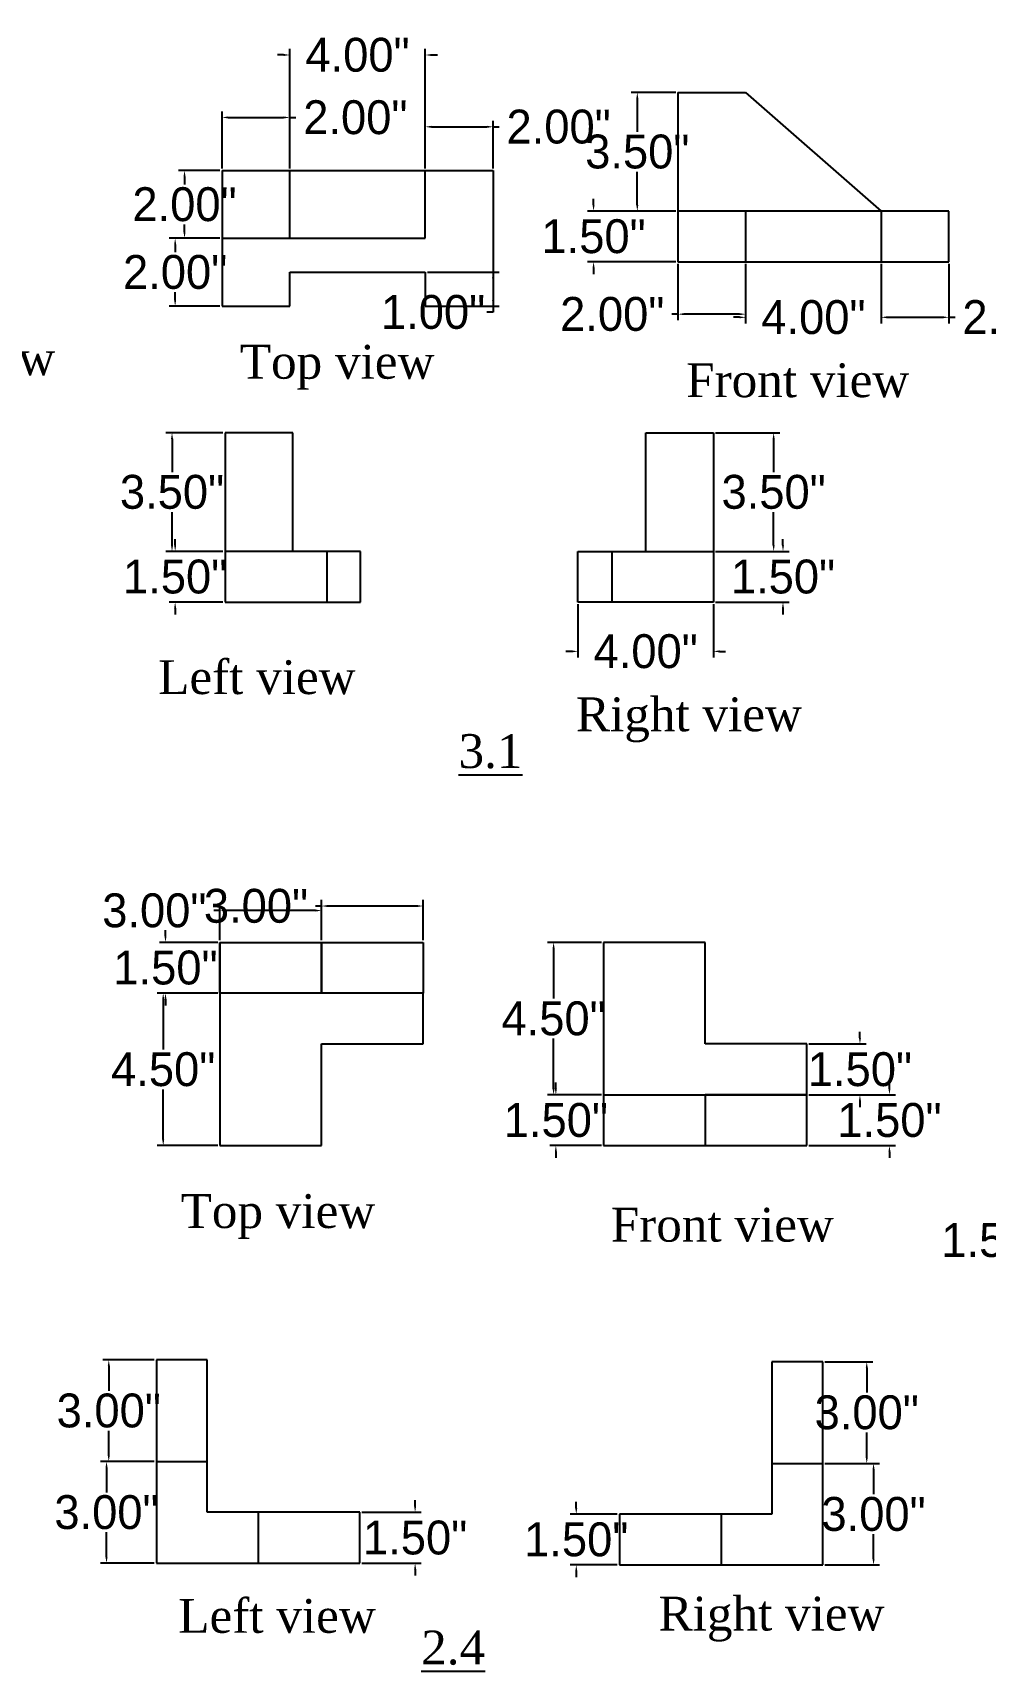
# Model space of a CAD drawing. Header units: inches. Extents: x 0 to 167, y 2 to 52.
# Drawn here: x 66.93 to 95.04, y 2.06 to 50.43 of the extents above; entities that cross this region are included whole.
import ezdxf

# ---------------------------------------------------------------- set-up
doc = ezdxf.new("R2010")
doc.units = ezdxf.units.IN
doc.header["$MEASUREMENT"] = 0
doc.dimstyles.get("Standard").update_dxf_attribs({"dimtxt": 1, "dimasz": 0.18, "dimexe": 0.18, "dimexo": 0.0625, "dimgap": 0.09, "dimtad": 0, "dimtih": 1, "dimtoh": 1, "dimzin": 0, "dimdsep": 46, "dimlunit": 3, "dimtxsty": 'Standard', "dimcen": 0.09, "dimadec": 0, "dimazin": 0, "dimtfac": 1, "dimtofl": 0, "dimtmove": 0, "dimatfit": 3, "dimfxl": 1, "dimtolj": 1, "dimtzin": 0, "dimarcsym": 0})

# ---------------------------------------------------------------- blocks, each defined once
blk = doc.blocks.new('*D46')
at = {"color": 0, "lineweight": -2}
for p, q in [((75.456, 23.642), (75.456, 24.831)), ((78.456, 23.642), (78.456, 24.831)), ((75.456, 24.651), (75.276, 24.651)), ((78.276, 24.651), (75.636, 24.651))]:
    blk.add_line(p, q, dxfattribs=at)
at = {"color": 0}
for points in [[(75.636, 24.681), (75.636, 24.621), (75.456, 24.651)], [(78.276, 24.681), (78.276, 24.621), (78.456, 24.651)]]:
    blk.add_solid(points, dxfattribs=at)
at = {"layer": 'Defpoints', "color": 0}
for p in [(75.456, 24.651), (75.456, 23.579), (78.456, 23.579)]:
    blk.add_point(p, dxfattribs=at)
at = {"color": 0, "insert": (73.519, 24.651), "char_height": 1, "attachment_point": 5}
blk.add_mtext('\\A1;3.00"', dxfattribs=at)
blk = doc.blocks.new('*D47')
at = {"color": 0, "lineweight": -2}
for p, q in [((72.456, 23.642), (72.456, 24.697)), ((75.456, 23.704), (75.456, 24.697)), ((72.456, 24.517), (72.276, 24.517)), ((75.276, 24.517), (72.636, 24.517))]:
    blk.add_line(p, q, dxfattribs=at)
at = {"color": 0}
for points in [[(72.636, 24.547), (72.636, 24.487), (72.456, 24.517)], [(75.276, 24.547), (75.276, 24.487), (75.456, 24.517)]]:
    blk.add_solid(points, dxfattribs=at)
at = {"layer": 'Defpoints', "color": 0}
for p in [(72.456, 24.517), (72.456, 23.579), (75.456, 23.642)]:
    blk.add_point(p, dxfattribs=at)
at = {"color": 0, "insert": (70.519, 24.517), "char_height": 1, "attachment_point": 5}
blk.add_mtext('\\A1;3.00"', dxfattribs=at)
blk = doc.blocks.new('*D48')
at = {"color": 0, "lineweight": -2}
for p, q in [((70.848, 23.759), (70.848, 23.939)), ((72.393, 23.579), (70.668, 23.579)), ((72.393, 22.079), (70.668, 22.079)), ((70.848, 21.899), (70.848, 21.719))]:
    blk.add_line(p, q, dxfattribs=at)
at = {"color": 0}
for points in [[(70.818, 23.759), (70.878, 23.759), (70.848, 23.579)], [(70.818, 21.899), (70.878, 21.899), (70.848, 22.079)]]:
    blk.add_solid(points, dxfattribs=at)
at = {"layer": 'Defpoints', "color": 0}
for p in [(72.456, 23.579), (70.848, 22.079), (72.456, 22.079)]:
    blk.add_point(p, dxfattribs=at)
at = {"color": 0, "insert": (70.848, 22.829), "char_height": 1, "attachment_point": 5}
blk.add_mtext('\\A1;1.50"', dxfattribs=at)
blk = doc.blocks.new('*D49')
at = {"color": 0, "lineweight": -2}
for p, q in [((72.393, 22.079), (70.601, 22.079)), ((70.781, 21.899), (70.781, 20.419)), ((70.781, 17.759), (70.781, 19.239)), ((72.393, 17.579), (70.601, 17.579))]:
    blk.add_line(p, q, dxfattribs=at)
at = {"color": 0}
for points in [[(70.751, 21.899), (70.811, 21.899), (70.781, 22.079)], [(70.751, 17.759), (70.811, 17.759), (70.781, 17.579)]]:
    blk.add_solid(points, dxfattribs=at)
at = {"layer": 'Defpoints', "color": 0}
for p in [(72.456, 22.079), (70.781, 17.579), (72.456, 17.579)]:
    blk.add_point(p, dxfattribs=at)
at = {"color": 0, "insert": (70.781, 19.829), "char_height": 1, "attachment_point": 5}
blk.add_mtext('\\A1;4.50"', dxfattribs=at)
blk = doc.blocks.new('*D50')
at = {"color": 0, "lineweight": -2}
for p, q in [((91.345, 20.759), (91.345, 20.939)), ((89.839, 20.579), (91.525, 20.579)), ((89.839, 19.079), (91.525, 19.079)), ((91.345, 18.899), (91.345, 18.719))]:
    blk.add_line(p, q, dxfattribs=at)
at = {"color": 0}
for points in [[(91.315, 20.759), (91.375, 20.759), (91.345, 20.579)], [(91.315, 18.899), (91.375, 18.899), (91.345, 19.079)]]:
    blk.add_solid(points, dxfattribs=at)
at = {"layer": 'Defpoints', "color": 0}
for p in [(89.776, 20.579), (89.776, 19.079), (91.345, 19.079)]:
    blk.add_point(p, dxfattribs=at)
at = {"color": 0, "insert": (91.345, 19.829), "char_height": 1, "attachment_point": 5}
blk.add_mtext('\\A1;1.50"', dxfattribs=at)
blk = doc.blocks.new('*D51')
at = {"color": 0, "lineweight": -2}
for p, q in [((92.216, 19.259), (92.216, 19.439)), ((89.901, 19.079), (92.396, 19.079)), ((89.839, 17.579), (92.396, 17.579)), ((92.216, 17.399), (92.216, 17.219))]:
    blk.add_line(p, q, dxfattribs=at)
at = {"color": 0}
for points in [[(92.186, 19.259), (92.246, 19.259), (92.216, 19.079)], [(92.186, 17.399), (92.246, 17.399), (92.216, 17.579)]]:
    blk.add_solid(points, dxfattribs=at)
at = {"layer": 'Defpoints', "color": 0}
for p in [(89.839, 19.079), (89.776, 17.579), (92.216, 17.579)]:
    blk.add_point(p, dxfattribs=at)
at = {"color": 0, "insert": (92.216, 18.329), "char_height": 1, "attachment_point": 5}
blk.add_mtext('\\A1;1.50"', dxfattribs=at)
blk = doc.blocks.new('*D52')
at = {"color": 0, "lineweight": -2}
for p, q in [((83.714, 23.579), (82.123, 23.579)), ((82.303, 23.399), (82.303, 21.919)), ((82.303, 19.259), (82.303, 20.739)), ((83.714, 19.079), (82.123, 19.079))]:
    blk.add_line(p, q, dxfattribs=at)
at = {"color": 0}
for points in [[(82.273, 23.399), (82.333, 23.399), (82.303, 23.579)], [(82.273, 19.259), (82.333, 19.259), (82.303, 19.079)]]:
    blk.add_solid(points, dxfattribs=at)
at = {"layer": 'Defpoints', "color": 0}
for p in [(83.776, 23.579), (82.303, 19.079), (83.776, 19.079)]:
    blk.add_point(p, dxfattribs=at)
at = {"color": 0, "insert": (82.303, 21.329), "char_height": 1, "attachment_point": 5}
blk.add_mtext('\\A1;4.50"', dxfattribs=at)
blk = doc.blocks.new('*D53')
at = {"color": 0, "lineweight": -2}
for p, q in [((82.37, 19.259), (82.37, 19.439)), ((83.651, 19.079), (82.19, 19.079)), ((83.714, 17.579), (82.19, 17.579)), ((82.37, 17.399), (82.37, 17.219))]:
    blk.add_line(p, q, dxfattribs=at)
at = {"color": 0}
for points in [[(82.34, 19.259), (82.4, 19.259), (82.37, 19.079)], [(82.34, 17.399), (82.4, 17.399), (82.37, 17.579)]]:
    blk.add_solid(points, dxfattribs=at)
at = {"layer": 'Defpoints', "color": 0}
for p in [(83.714, 19.079), (82.37, 17.579), (83.776, 17.579)]:
    blk.add_point(p, dxfattribs=at)
at = {"color": 0, "insert": (82.37, 18.329), "char_height": 1, "attachment_point": 5}
blk.add_mtext('\\A1;1.50"', dxfattribs=at)
blk = doc.blocks.new('*D54')
at = {"color": 0, "lineweight": -2}
for p, q in [((70.518, 11.255), (68.994, 11.255)), ((69.174, 11.075), (69.174, 10.345)), ((69.174, 8.435), (69.174, 9.165)), ((70.518, 8.255), (68.994, 8.255))]:
    blk.add_line(p, q, dxfattribs=at)
at = {"color": 0}
for points in [[(69.144, 11.075), (69.204, 11.075), (69.174, 11.255)], [(69.144, 8.435), (69.204, 8.435), (69.174, 8.255)]]:
    blk.add_solid(points, dxfattribs=at)
at = {"layer": 'Defpoints', "color": 0}
for p in [(70.58, 11.255), (69.174, 8.255), (70.58, 8.255)]:
    blk.add_point(p, dxfattribs=at)
at = {"color": 0, "insert": (69.174, 9.755), "char_height": 1, "attachment_point": 5}
blk.add_mtext('\\A1;3.00"', dxfattribs=at)
blk = doc.blocks.new('*D55')
at = {"color": 0, "lineweight": -2}
for p, q in [((70.518, 8.255), (68.927, 8.255)), ((69.107, 8.075), (69.107, 7.345)), ((69.107, 5.435), (69.107, 6.165)), ((70.518, 5.255), (68.927, 5.255))]:
    blk.add_line(p, q, dxfattribs=at)
at = {"color": 0}
for points in [[(69.077, 8.075), (69.137, 8.075), (69.107, 8.255)], [(69.077, 5.435), (69.137, 5.435), (69.107, 5.255)]]:
    blk.add_solid(points, dxfattribs=at)
at = {"layer": 'Defpoints', "color": 0}
for p in [(70.58, 8.255), (69.107, 5.255), (70.58, 5.255)]:
    blk.add_point(p, dxfattribs=at)
at = {"color": 0, "insert": (69.107, 6.755), "char_height": 1, "attachment_point": 5}
blk.add_mtext('\\A1;3.00"', dxfattribs=at)
blk = doc.blocks.new('*D56')
at = {"color": 0, "lineweight": -2}
for p, q in [((78.216, 6.935), (78.216, 7.115)), ((76.643, 6.755), (78.396, 6.755)), ((76.643, 5.255), (78.396, 5.255)), ((78.216, 5.075), (78.216, 4.895))]:
    blk.add_line(p, q, dxfattribs=at)
at = {"color": 0}
for points in [[(78.186, 6.935), (78.246, 6.935), (78.216, 6.755)], [(78.186, 5.075), (78.246, 5.075), (78.216, 5.255)]]:
    blk.add_solid(points, dxfattribs=at)
at = {"layer": 'Defpoints', "color": 0}
for p in [(76.58, 6.755), (76.58, 5.255), (78.216, 5.255)]:
    blk.add_point(p, dxfattribs=at)
at = {"color": 0, "insert": (78.216, 6.005), "char_height": 1, "attachment_point": 5}
blk.add_mtext('\\A1;1.50"', dxfattribs=at)
blk = doc.blocks.new('*D57')
at = {"color": 0, "lineweight": -2}
for p, q in [((90.308, 11.201), (91.726, 11.201)), ((91.546, 11.021), (91.546, 10.291)), ((91.546, 8.381), (91.546, 9.111)), ((90.308, 8.201), (91.726, 8.201))]:
    blk.add_line(p, q, dxfattribs=at)
at = {"color": 0}
for points in [[(91.516, 11.021), (91.576, 11.021), (91.546, 11.201)], [(91.516, 8.381), (91.576, 8.381), (91.546, 8.201)]]:
    blk.add_solid(points, dxfattribs=at)
at = {"layer": 'Defpoints', "color": 0}
for p in [(90.245, 11.201), (90.245, 8.201), (91.546, 8.201)]:
    blk.add_point(p, dxfattribs=at)
at = {"color": 0, "insert": (91.546, 9.701), "char_height": 1, "attachment_point": 5}
blk.add_mtext('\\A1;3.00"', dxfattribs=at)
blk = doc.blocks.new('*D58')
at = {"color": 0, "lineweight": -2}
for p, q in [((90.308, 8.201), (91.927, 8.201)), ((91.747, 8.021), (91.747, 7.291)), ((91.747, 5.381), (91.747, 6.111)), ((90.308, 5.201), (91.927, 5.201))]:
    blk.add_line(p, q, dxfattribs=at)
at = {"color": 0}
for points in [[(91.717, 8.021), (91.777, 8.021), (91.747, 8.201)], [(91.717, 5.381), (91.777, 5.381), (91.747, 5.201)]]:
    blk.add_solid(points, dxfattribs=at)
at = {"layer": 'Defpoints', "color": 0}
for p in [(90.245, 8.201), (90.245, 5.201), (91.747, 5.201)]:
    blk.add_point(p, dxfattribs=at)
at = {"color": 0, "insert": (91.747, 6.701), "char_height": 1, "attachment_point": 5}
blk.add_mtext('\\A1;3.00"', dxfattribs=at)
blk = doc.blocks.new('*D59')
at = {"color": 0, "lineweight": -2}
for p, q in [((82.972, 6.881), (82.972, 7.061)), ((84.183, 6.701), (82.792, 6.701)), ((84.183, 5.201), (82.792, 5.201)), ((82.972, 5.021), (82.972, 4.841))]:
    blk.add_line(p, q, dxfattribs=at)
at = {"color": 0}
for points in [[(82.942, 6.881), (83.002, 6.881), (82.972, 6.701)], [(82.942, 5.021), (83.002, 5.021), (82.972, 5.201)]]:
    blk.add_solid(points, dxfattribs=at)
at = {"layer": 'Defpoints', "color": 0}
for p in [(84.245, 6.701), (82.972, 5.201), (84.245, 5.201)]:
    blk.add_point(p, dxfattribs=at)
at = {"color": 0, "insert": (82.972, 5.951), "char_height": 1, "attachment_point": 5}
blk.add_mtext('\\A1;1.50"', dxfattribs=at)
blk = doc.blocks.new('*D80')
at = {"color": 0, "lineweight": -2}
for p, q in [((72.516, 46.423), (72.516, 48.107)), ((72.696, 47.927), (74.336, 47.927)), ((74.516, 46.423), (74.516, 48.107)), ((74.516, 47.927), (74.696, 47.927))]:
    blk.add_line(p, q, dxfattribs=at)
at = {"color": 0}
for points in [[(72.696, 47.957), (72.696, 47.897), (72.516, 47.927)], [(74.336, 47.957), (74.336, 47.897), (74.516, 47.927)]]:
    blk.add_solid(points, dxfattribs=at)
at = {"layer": 'Defpoints', "color": 0}
for p in [(74.516, 47.927), (72.516, 46.36), (74.516, 46.36)]:
    blk.add_point(p, dxfattribs=at)
at = {"color": 0, "insert": (76.452, 47.927), "char_height": 1, "attachment_point": 5}
blk.add_mtext('\\A1;2.00"', dxfattribs=at)
blk = doc.blocks.new('*D81')
at = {"color": 0, "lineweight": -2}
for p, q in [((74.516, 46.485), (74.516, 49.951)), ((78.516, 46.423), (78.516, 49.951)), ((74.336, 49.771), (74.156, 49.771)), ((78.696, 49.771), (78.876, 49.771))]:
    blk.add_line(p, q, dxfattribs=at)
at = {"color": 0}
for points in [[(74.336, 49.801), (74.336, 49.741), (74.516, 49.771)], [(78.696, 49.801), (78.696, 49.741), (78.516, 49.771)]]:
    blk.add_solid(points, dxfattribs=at)
at = {"layer": 'Defpoints', "color": 0}
for p in [(78.516, 49.771), (74.516, 46.423), (78.516, 46.36)]:
    blk.add_point(p, dxfattribs=at)
at = {"color": 0, "insert": (76.516, 49.771), "char_height": 1, "attachment_point": 5}
blk.add_mtext('\\A1;4.00"', dxfattribs=at)
blk = doc.blocks.new('*D82')
at = {"color": 0, "lineweight": -2}
for p, q in [((78.516, 46.423), (78.516, 47.831)), ((78.696, 47.651), (80.336, 47.651)), ((80.516, 46.423), (80.516, 47.831)), ((80.516, 47.651), (80.696, 47.651))]:
    blk.add_line(p, q, dxfattribs=at)
at = {"color": 0}
for points in [[(78.696, 47.681), (78.696, 47.621), (78.516, 47.651)], [(80.336, 47.681), (80.336, 47.621), (80.516, 47.651)]]:
    blk.add_solid(points, dxfattribs=at)
at = {"layer": 'Defpoints', "color": 0}
for p in [(80.516, 47.651), (78.516, 46.36), (80.516, 46.36)]:
    blk.add_point(p, dxfattribs=at)
at = {"color": 0, "insert": (82.452, 47.651), "char_height": 1, "attachment_point": 5}
blk.add_mtext('\\A1;2.00"', dxfattribs=at)
blk = doc.blocks.new('*D83')
at = {"color": 0, "lineweight": -2}
for p, q in [((78.578, 43.36), (80.696, 43.36)), ((80.516, 43.18), (80.516, 42.54)), ((78.578, 42.36), (80.696, 42.36)), ((80.516, 42.18), (80.336, 42.18)), ((80.516, 42.36), (80.516, 42.18))]:
    blk.add_line(p, q, dxfattribs=at)
at = {"color": 0}
for points in [[(80.486, 43.18), (80.546, 43.18), (80.516, 43.36)], [(80.486, 42.54), (80.546, 42.54), (80.516, 42.36)]]:
    blk.add_solid(points, dxfattribs=at)
at = {"layer": 'Defpoints', "color": 0}
for p in [(78.516, 43.36), (78.516, 42.36), (80.516, 42.36)]:
    blk.add_point(p, dxfattribs=at)
at = {"color": 0, "insert": (78.746, 42.18), "char_height": 1, "attachment_point": 5}
blk.add_mtext('\\A1;1.00"', dxfattribs=at)
blk = doc.blocks.new('*D84')
at = {"color": 0, "lineweight": -2}
for p, q in [((72.453, 46.36), (71.23, 46.36)), ((71.41, 46.18), (71.41, 45.95)), ((71.41, 44.54), (71.41, 44.77)), ((72.453, 44.36), (71.23, 44.36))]:
    blk.add_line(p, q, dxfattribs=at)
at = {"color": 0}
for points in [[(71.38, 46.18), (71.44, 46.18), (71.41, 46.36)], [(71.38, 44.54), (71.44, 44.54), (71.41, 44.36)]]:
    blk.add_solid(points, dxfattribs=at)
at = {"layer": 'Defpoints', "color": 0}
for p in [(72.516, 46.36), (71.41, 44.36), (72.516, 44.36)]:
    blk.add_point(p, dxfattribs=at)
at = {"color": 0, "insert": (71.41, 45.36), "char_height": 1, "attachment_point": 5}
blk.add_mtext('\\A1;2.00"', dxfattribs=at)
blk = doc.blocks.new('*D85')
at = {"color": 0, "lineweight": -2}
for p, q in [((72.453, 44.36), (70.953, 44.36)), ((71.133, 44.18), (71.133, 43.95)), ((71.133, 42.54), (71.133, 42.77)), ((72.453, 42.36), (70.953, 42.36))]:
    blk.add_line(p, q, dxfattribs=at)
at = {"color": 0}
for points in [[(71.103, 44.18), (71.163, 44.18), (71.133, 44.36)], [(71.103, 42.54), (71.163, 42.54), (71.133, 42.36)]]:
    blk.add_solid(points, dxfattribs=at)
at = {"layer": 'Defpoints', "color": 0}
for p in [(72.516, 44.36), (71.133, 42.36), (72.516, 42.36)]:
    blk.add_point(p, dxfattribs=at)
at = {"color": 0, "insert": (71.133, 43.36), "char_height": 1, "attachment_point": 5}
blk.add_mtext('\\A1;2.00"', dxfattribs=at)
blk = doc.blocks.new('*D86')
at = {"color": 0, "lineweight": -2}
for p, q in [((85.972, 43.602), (85.972, 41.941)), ((87.972, 43.602), (87.972, 41.941)), ((85.972, 42.121), (85.792, 42.121)), ((87.792, 42.121), (86.152, 42.121))]:
    blk.add_line(p, q, dxfattribs=at)
at = {"color": 0}
for points in [[(86.152, 42.151), (86.152, 42.091), (85.972, 42.121)], [(87.792, 42.151), (87.792, 42.091), (87.972, 42.121)]]:
    blk.add_solid(points, dxfattribs=at)
at = {"layer": 'Defpoints', "color": 0}
for p in [(85.972, 43.665), (87.972, 43.665), (85.972, 42.121)]:
    blk.add_point(p, dxfattribs=at)
at = {"color": 0, "insert": (84.035, 42.121), "char_height": 1, "attachment_point": 5}
blk.add_mtext('\\A1;2.00"', dxfattribs=at)
blk = doc.blocks.new('*D87')
at = {"color": 0, "lineweight": -2}
for p, q in [((85.909, 48.665), (84.594, 48.665)), ((84.774, 48.485), (84.774, 47.505)), ((84.774, 45.345), (84.774, 46.325)), ((85.909, 45.165), (84.594, 45.165))]:
    blk.add_line(p, q, dxfattribs=at)
at = {"color": 0}
for points in [[(84.744, 48.485), (84.804, 48.485), (84.774, 48.665)], [(84.744, 45.345), (84.804, 45.345), (84.774, 45.165)]]:
    blk.add_solid(points, dxfattribs=at)
at = {"layer": 'Defpoints', "color": 0}
for p in [(85.972, 48.665), (84.774, 45.165), (85.972, 45.165)]:
    blk.add_point(p, dxfattribs=at)
at = {"color": 0, "insert": (84.774, 46.915), "char_height": 1, "attachment_point": 5}
blk.add_mtext('\\A1;3.50"', dxfattribs=at)
blk = doc.blocks.new('*D88')
at = {"color": 0, "lineweight": -2}
for p, q in [((83.483, 45.345), (83.483, 45.525)), ((85.847, 45.165), (83.303, 45.165)), ((85.909, 43.665), (83.303, 43.665)), ((83.483, 43.485), (83.483, 43.305))]:
    blk.add_line(p, q, dxfattribs=at)
at = {"color": 0}
for points in [[(83.453, 45.345), (83.513, 45.345), (83.483, 45.165)], [(83.453, 43.485), (83.513, 43.485), (83.483, 43.665)]]:
    blk.add_solid(points, dxfattribs=at)
at = {"layer": 'Defpoints', "color": 0}
for p in [(85.909, 45.165), (83.483, 43.665), (85.972, 43.665)]:
    blk.add_point(p, dxfattribs=at)
at = {"color": 0, "insert": (83.483, 44.415), "char_height": 1, "attachment_point": 5}
blk.add_mtext('\\A1;1.50"', dxfattribs=at)
blk = doc.blocks.new('*D89')
at = {"color": 0, "lineweight": -2}
for p, q in [((87.972, 43.54), (87.972, 41.848)), ((91.972, 43.602), (91.972, 41.848)), ((87.792, 42.028), (87.612, 42.028)), ((92.152, 42.028), (92.332, 42.028))]:
    blk.add_line(p, q, dxfattribs=at)
at = {"color": 0}
for points in [[(87.792, 42.058), (87.792, 41.998), (87.972, 42.028)], [(92.152, 42.058), (92.152, 41.998), (91.972, 42.028)]]:
    blk.add_solid(points, dxfattribs=at)
at = {"layer": 'Defpoints', "color": 0}
for p in [(87.972, 43.602), (91.972, 43.665), (91.972, 42.028)]:
    blk.add_point(p, dxfattribs=at)
at = {"color": 0, "insert": (89.972, 42.028), "char_height": 1, "attachment_point": 5}
blk.add_mtext('\\A1;4.00"', dxfattribs=at)
blk = doc.blocks.new('*D90')
at = {"color": 0, "lineweight": -2}
for p, q in [((91.972, 43.602), (91.972, 41.848)), ((93.972, 43.602), (93.972, 41.848)), ((92.152, 42.028), (93.792, 42.028)), ((93.972, 42.028), (94.152, 42.028))]:
    blk.add_line(p, q, dxfattribs=at)
at = {"color": 0}
for points in [[(92.152, 42.058), (92.152, 41.998), (91.972, 42.028)], [(93.792, 42.058), (93.792, 41.998), (93.972, 42.028)]]:
    blk.add_solid(points, dxfattribs=at)
at = {"layer": 'Defpoints', "color": 0}
for p in [(91.972, 43.665), (93.972, 43.665), (93.972, 42.028)]:
    blk.add_point(p, dxfattribs=at)
at = {"color": 0, "insert": (95.908, 42.028), "char_height": 1, "attachment_point": 5}
blk.add_mtext('\\A1;2.00"', dxfattribs=at)
blk = doc.blocks.new('*D91')
at = {"color": 0, "lineweight": -2}
for p, q in [((72.545, 38.62), (70.861, 38.62)), ((71.041, 38.44), (71.041, 37.46)), ((71.041, 35.3), (71.041, 36.28)), ((72.545, 35.12), (70.861, 35.12))]:
    blk.add_line(p, q, dxfattribs=at)
at = {"color": 0}
for points in [[(71.011, 38.44), (71.071, 38.44), (71.041, 38.62)], [(71.011, 35.3), (71.071, 35.3), (71.041, 35.12)]]:
    blk.add_solid(points, dxfattribs=at)
at = {"layer": 'Defpoints', "color": 0}
for p in [(72.608, 38.62), (71.041, 35.12), (72.608, 35.12)]:
    blk.add_point(p, dxfattribs=at)
at = {"color": 0, "insert": (71.041, 36.87), "char_height": 1, "attachment_point": 5}
blk.add_mtext('\\A1;3.50"', dxfattribs=at)
blk = doc.blocks.new('*D92')
at = {"color": 0, "lineweight": -2}
for p, q in [((71.133, 35.3), (71.133, 35.48)), ((72.483, 35.12), (70.953, 35.12)), ((72.545, 33.62), (70.953, 33.62)), ((71.133, 33.44), (71.133, 33.26))]:
    blk.add_line(p, q, dxfattribs=at)
at = {"color": 0}
for points in [[(71.103, 35.3), (71.163, 35.3), (71.133, 35.12)], [(71.103, 33.44), (71.163, 33.44), (71.133, 33.62)]]:
    blk.add_solid(points, dxfattribs=at)
at = {"layer": 'Defpoints', "color": 0}
for p in [(72.545, 35.12), (71.133, 33.62), (72.608, 33.62)]:
    blk.add_point(p, dxfattribs=at)
at = {"color": 0, "insert": (71.133, 34.37), "char_height": 1, "attachment_point": 5}
blk.add_mtext('\\A1;1.50"', dxfattribs=at)
blk = doc.blocks.new('*D93')
at = {"color": 0, "lineweight": -2}
for p, q in [((87.084, 38.62), (88.978, 38.62)), ((88.798, 38.44), (88.798, 37.46)), ((88.798, 35.3), (88.798, 36.28)), ((87.084, 35.12), (88.978, 35.12))]:
    blk.add_line(p, q, dxfattribs=at)
at = {"color": 0}
for points in [[(88.768, 38.44), (88.828, 38.44), (88.798, 38.62)], [(88.768, 35.3), (88.828, 35.3), (88.798, 35.12)]]:
    blk.add_solid(points, dxfattribs=at)
at = {"layer": 'Defpoints', "color": 0}
for p in [(87.021, 38.62), (87.021, 35.12), (88.798, 35.12)]:
    blk.add_point(p, dxfattribs=at)
at = {"color": 0, "insert": (88.798, 36.87), "char_height": 1, "attachment_point": 5}
blk.add_mtext('\\A1;3.50"', dxfattribs=at)
blk = doc.blocks.new('*D94')
at = {"color": 0, "lineweight": -2}
for p, q in [((83.021, 33.557), (83.021, 31.987)), ((87.021, 33.557), (87.021, 31.987)), ((82.841, 32.167), (82.661, 32.167)), ((87.201, 32.167), (87.381, 32.167))]:
    blk.add_line(p, q, dxfattribs=at)
at = {"color": 0}
for points in [[(82.841, 32.197), (82.841, 32.137), (83.021, 32.167)], [(87.201, 32.197), (87.201, 32.137), (87.021, 32.167)]]:
    blk.add_solid(points, dxfattribs=at)
at = {"layer": 'Defpoints', "color": 0}
for p in [(83.021, 33.62), (87.021, 33.62), (83.021, 32.167)]:
    blk.add_point(p, dxfattribs=at)
at = {"color": 0, "insert": (85.021, 32.167), "char_height": 1, "attachment_point": 5}
blk.add_mtext('\\A1;4.00"', dxfattribs=at)
blk = doc.blocks.new('*D95')
at = {"color": 0, "lineweight": -2}
for p, q in [((89.074, 35.3), (89.074, 35.48)), ((87.084, 35.12), (89.254, 35.12)), ((87.084, 33.62), (89.254, 33.62)), ((89.074, 33.44), (89.074, 33.26))]:
    blk.add_line(p, q, dxfattribs=at)
at = {"color": 0}
for points in [[(89.044, 35.3), (89.104, 35.3), (89.074, 35.12)], [(89.044, 33.44), (89.104, 33.44), (89.074, 33.62)]]:
    blk.add_solid(points, dxfattribs=at)
at = {"layer": 'Defpoints', "color": 0}
for p in [(87.021, 35.12), (87.021, 33.62), (89.074, 33.62)]:
    blk.add_point(p, dxfattribs=at)
at = {"color": 0, "insert": (89.074, 34.37), "char_height": 1, "attachment_point": 5}
blk.add_mtext('\\A1;1.50"', dxfattribs=at)
blk = doc.blocks.new('*D125')
at = {"color": 0, "lineweight": -2}
for p, q in [((97.141, 14.785), (96.961, 14.785)), ((97.141, 13.485), (97.141, 14.965)), ((98.461, 14.785), (97.321, 14.785)), ((98.641, 13.485), (98.641, 14.965))]:
    blk.add_line(p, q, dxfattribs=at)
at = {"color": 0}
for points in [[(97.321, 14.815), (97.321, 14.755), (97.141, 14.785)], [(98.461, 14.815), (98.461, 14.755), (98.641, 14.785)]]:
    blk.add_solid(points, dxfattribs=at)
at = {"layer": 'Defpoints', "color": 0}
for p in [(97.141, 14.785), (97.141, 13.423), (98.641, 13.423)]:
    blk.add_point(p, dxfattribs=at)
at = {"color": 0, "insert": (95.287, 14.785), "char_height": 1, "attachment_point": 5}
blk.add_mtext('\\A1;1.50"', dxfattribs=at)

msp = doc.modelspace()

# ---------------------------------------------------------------- linework, layer by layer
for p, q in [((85.972, 48.665), (85.972, 45.165)), ((85.972, 48.665), (87.972, 48.665)), ((87.972, 48.665), (91.972, 45.165)), ((72.516, 46.36), (74.516, 46.36)), ((72.516, 46.36), (72.516, 44.36)), ((74.516, 46.36), (78.516, 46.36)), ((74.516, 44.36), (74.516, 46.36)), ((78.516, 46.36), (80.516, 46.36)), ((78.516, 44.36), (78.516, 46.36)), ((80.516, 46.36), (80.516, 44.36)), ((85.972, 45.165), (85.972, 43.665)), ((87.972, 45.165), (85.972, 45.165)), ((91.972, 45.165), (87.972, 45.165)), ((87.972, 45.165), (87.972, 43.665)), ((93.972, 45.165), (91.972, 45.165)), ((91.972, 45.165), (91.972, 43.665)), ((93.972, 43.665), (93.972, 45.165)), ((72.516, 44.36), (72.516, 42.36)), ((72.516, 44.36), (74.516, 44.36)), ((74.516, 44.36), (78.516, 44.36)), ((80.516, 44.36), (80.516, 42.36)), ((85.972, 43.665), (87.972, 43.665)), ((87.972, 43.665), (91.972, 43.665)), ((91.972, 43.665), (93.972, 43.665)), ((74.516, 42.36), (74.516, 43.36)), ((74.516, 43.36), (78.516, 43.36)), ((78.516, 43.36), (78.516, 42.36)), ((72.516, 42.36), (74.516, 42.36)), ((78.516, 42.36), (80.516, 42.36)), ((72.608, 38.62), (72.608, 35.12)), ((74.608, 38.62), (72.608, 38.62)), ((74.608, 35.12), (74.608, 38.62)), ((85.021, 35.12), (85.021, 38.62)), ((85.021, 38.62), (87.021, 38.62)), ((87.021, 38.62), (87.021, 35.12)), ((72.608, 35.12), (72.608, 33.62)), ((74.608, 35.12), (72.608, 35.12)), ((75.608, 35.12), (74.608, 35.12)), ((76.608, 35.12), (75.608, 35.12)), ((75.608, 35.12), (75.608, 33.62)), ((76.608, 33.62), (76.608, 35.12)), ((83.021, 33.62), (83.021, 35.12)), ((83.021, 35.12), (84.021, 35.12)), ((84.021, 35.12), (85.021, 35.12)), ((84.021, 35.12), (84.021, 33.62)), ((85.021, 35.12), (87.021, 35.12)), ((87.021, 35.12), (87.021, 33.62)), ((72.608, 33.62), (74.608, 33.62)), ((74.608, 33.62), (75.608, 33.62)), ((75.608, 33.62), (76.608, 33.62)), ((84.021, 33.62), (83.021, 33.62)), ((85.021, 33.62), (84.021, 33.62)), ((87.021, 33.62), (85.021, 33.62)), ((72.456, 23.579), (75.456, 23.579)), ((72.456, 22.079), (72.456, 23.579)), ((72.456, 23.579), (72.456, 22.079)), ((75.456, 23.579), (78.456, 23.579)), ((75.456, 22.079), (75.456, 23.579)), ((75.456, 23.579), (75.456, 22.079)), ((78.456, 23.579), (78.456, 22.079)), ((83.776, 23.579), (83.776, 19.079)), ((86.776, 23.579), (83.776, 23.579)), ((86.776, 20.579), (86.776, 23.579)), ((75.456, 22.079), (72.456, 22.079)), ((72.456, 22.079), (72.456, 17.579)), ((78.456, 22.079), (75.456, 22.079)), ((78.456, 20.579), (78.456, 22.079)), ((75.456, 17.579), (75.456, 20.579)), ((75.456, 20.579), (78.456, 20.579)), ((89.776, 20.579), (86.776, 20.579)), ((89.776, 19.079), (89.776, 20.579)), ((83.776, 19.079), (83.776, 17.579)), ((83.776, 19.079), (86.776, 19.079)), ((86.776, 19.079), (89.776, 19.079)), ((89.776, 19.079), (86.776, 19.079)), ((86.776, 19.079), (86.776, 17.579)), ((89.776, 17.579), (89.776, 19.079)), ((72.456, 17.579), (75.456, 17.579)), ((83.776, 17.579), (86.776, 17.579)), ((86.776, 17.579), (89.776, 17.579)), ((70.58, 11.255), (70.58, 8.255)), ((72.08, 11.255), (70.58, 11.255)), ((72.08, 8.255), (72.08, 11.255)), ((90.245, 11.201), (88.745, 11.201)), ((88.745, 11.201), (88.745, 8.201)), ((90.245, 8.201), (90.245, 11.201)), ((70.58, 8.255), (70.58, 5.255)), ((70.58, 8.255), (72.08, 8.255)), ((72.08, 6.755), (72.08, 8.255)), ((88.745, 8.201), (88.745, 6.701)), ((88.745, 8.201), (90.245, 8.201)), ((90.245, 5.201), (90.245, 8.201)), ((73.58, 6.755), (72.08, 6.755)), ((76.58, 6.755), (73.58, 6.755)), ((73.58, 6.755), (73.58, 5.255)), ((76.58, 5.255), (76.58, 6.755)), ((84.245, 6.701), (84.245, 5.201)), ((87.245, 6.701), (84.245, 6.701)), ((88.745, 6.701), (87.245, 6.701)), ((87.245, 6.701), (87.245, 6.701)), ((87.245, 6.701), (87.245, 5.201)), ((70.58, 5.255), (73.58, 5.255)), ((73.58, 5.255), (76.58, 5.255)), ((73.58, 5.255), (73.58, 5.255)), ((84.245, 5.201), (87.245, 5.201)), ((87.245, 5.201), (90.245, 5.201))]:
    msp.add_line(p, q)

# ---------------------------------------------------------------- texts
at = {"char_height": 1, "attachment_point": 1}
for s, insert in [('{\\fTimes New Roman|b0|i0|c0|p18;Right view}', (60.921, 41.32)), ('{\\fTimes New Roman|b0|i0|c0|p18;Top view}', (73.041, 41.216)), ('{\\fTimes New Roman|b0|i0|c0|p18;Front view}', (86.216, 40.671)), ('{\\fTimes New Roman|b0|i0|c0|p18;Left view}', (70.632, 31.908)), ('{\\fTimes New Roman|b0|i0|c0|p18;Right view}', (82.963, 30.81)), ('{\\fTimes New Roman|b0|i0|c0|p18;\\L3.1}', (79.497, 29.725)), ('{\\fTimes New Roman|b0|i0|c0|p18;Top view}', (71.294, 16.147)), ('{\\fTimes New Roman|b0|i0|c0|p18;Front view}', (83.99, 15.745)), ('{\\fTimes New Roman|b0|i0|c0|p18;Left view}', (71.226, 4.199)), ('{\\fTimes New Roman|b0|i0|c0|p18;Right view}', (85.401, 4.266)), ('{\\fTimes New Roman|b0|i0|c0|p18;\\L2.4}', (78.394, 3.265))]:
    msp.add_mtext(s, dxfattribs=dict(at, insert=insert))

# ---------------------------------------------------------------- dimensions: what is measured, and where the dimension line sits
for base, p1, p2, picture, middle in [((78.516, 49.771), (74.516, 46.423), (78.516, 46.36), '*D81', (76.516, 49.771)), ((74.516, 47.927), (72.516, 46.36), (74.516, 46.36), '*D80', (76.452, 47.927)), ((80.516, 47.651), (78.516, 46.36), (80.516, 46.36), '*D82', (82.452, 47.651)), ((85.972, 42.121), (87.972, 43.665), (85.972, 43.665), '*D86', (84.035, 42.121)), ((91.972, 42.028), (87.972, 43.602), (91.972, 43.665), '*D89', (89.972, 42.028)), ((93.972, 42.028), (91.972, 43.665), (93.972, 43.665), '*D90', (95.908, 42.028)), ((83.021, 32.167), (87.021, 33.62), (83.021, 33.62), '*D94', (85.021, 32.167)), ((72.456, 24.517), (75.456, 23.642), (72.456, 23.579), '*D47', (70.519, 24.517)), ((75.456, 24.651), (78.456, 23.579), (75.456, 23.579), '*D46', (73.519, 24.651)), ((97.141, 14.785), (98.641, 13.423), (97.141, 13.423), '*D125', (95.287, 14.785))]:
    dim = msp.add_linear_dim(base=base, p1=p1, p2=p2, dimstyle='Standard')
    dim.commit()
    dim.dimension.update_dxf_attribs({"geometry": picture, "text_midpoint": middle})
for base, p1, p2, picture, middle in [((84.774, 45.165), (85.972, 48.665), (85.972, 45.165), '*D87', (84.774, 46.915)), ((71.41, 44.36), (72.516, 46.36), (72.516, 44.36), '*D84', (71.41, 45.36)), ((83.483, 43.665), (85.909, 45.165), (85.972, 43.665), '*D88', (83.483, 44.415)), ((71.133, 42.36), (72.516, 44.36), (72.516, 42.36), '*D85', (71.133, 43.36)), ((80.516, 42.36), (78.516, 43.36), (78.516, 42.36), '*D83', (78.746, 42.18)), ((71.041, 35.12), (72.608, 38.62), (72.608, 35.12), '*D91', (71.041, 36.87)), ((88.798, 35.12), (87.021, 38.62), (87.021, 35.12), '*D93', (88.798, 36.87)), ((71.133, 33.62), (72.545, 35.12), (72.608, 33.62), '*D92', (71.133, 34.37)), ((89.074, 33.62), (87.021, 35.12), (87.021, 33.62), '*D95', (89.074, 34.37)), ((70.848, 22.079), (72.456, 23.579), (72.456, 22.079), '*D48', (70.848, 22.829)), ((82.303, 19.079), (83.776, 23.579), (83.776, 19.079), '*D52', (82.303, 21.329)), ((70.781, 17.579), (72.456, 22.079), (72.456, 17.579), '*D49', (70.781, 19.829)), ((91.345, 19.079), (89.776, 20.579), (89.776, 19.079), '*D50', (91.345, 19.829)), ((82.37, 17.579), (83.714, 19.079), (83.776, 17.579), '*D53', (82.37, 18.329)), ((92.216, 17.579), (89.839, 19.079), (89.776, 17.579), '*D51', (92.216, 18.329)), ((69.174, 8.255), (70.58, 11.255), (70.58, 8.255), '*D54', (69.174, 9.755)), ((91.546, 8.201), (90.245, 11.201), (90.245, 8.201), '*D57', (91.546, 9.701)), ((69.107, 5.255), (70.58, 8.255), (70.58, 5.255), '*D55', (69.107, 6.755)), ((91.747, 5.201), (90.245, 8.201), (90.245, 5.201), '*D58', (91.747, 6.701)), ((78.216, 5.255), (76.58, 6.755), (76.58, 5.255), '*D56', (78.216, 6.005)), ((82.972, 5.201), (84.245, 6.701), (84.245, 5.201), '*D59', (82.972, 5.951))]:
    dim = msp.add_linear_dim(base=base, p1=p1, p2=p2, angle=90, dimstyle='Standard')
    dim.commit()
    dim.dimension.update_dxf_attribs({"geometry": picture, "text_midpoint": middle})

doc.saveas('drawing.dxf')
